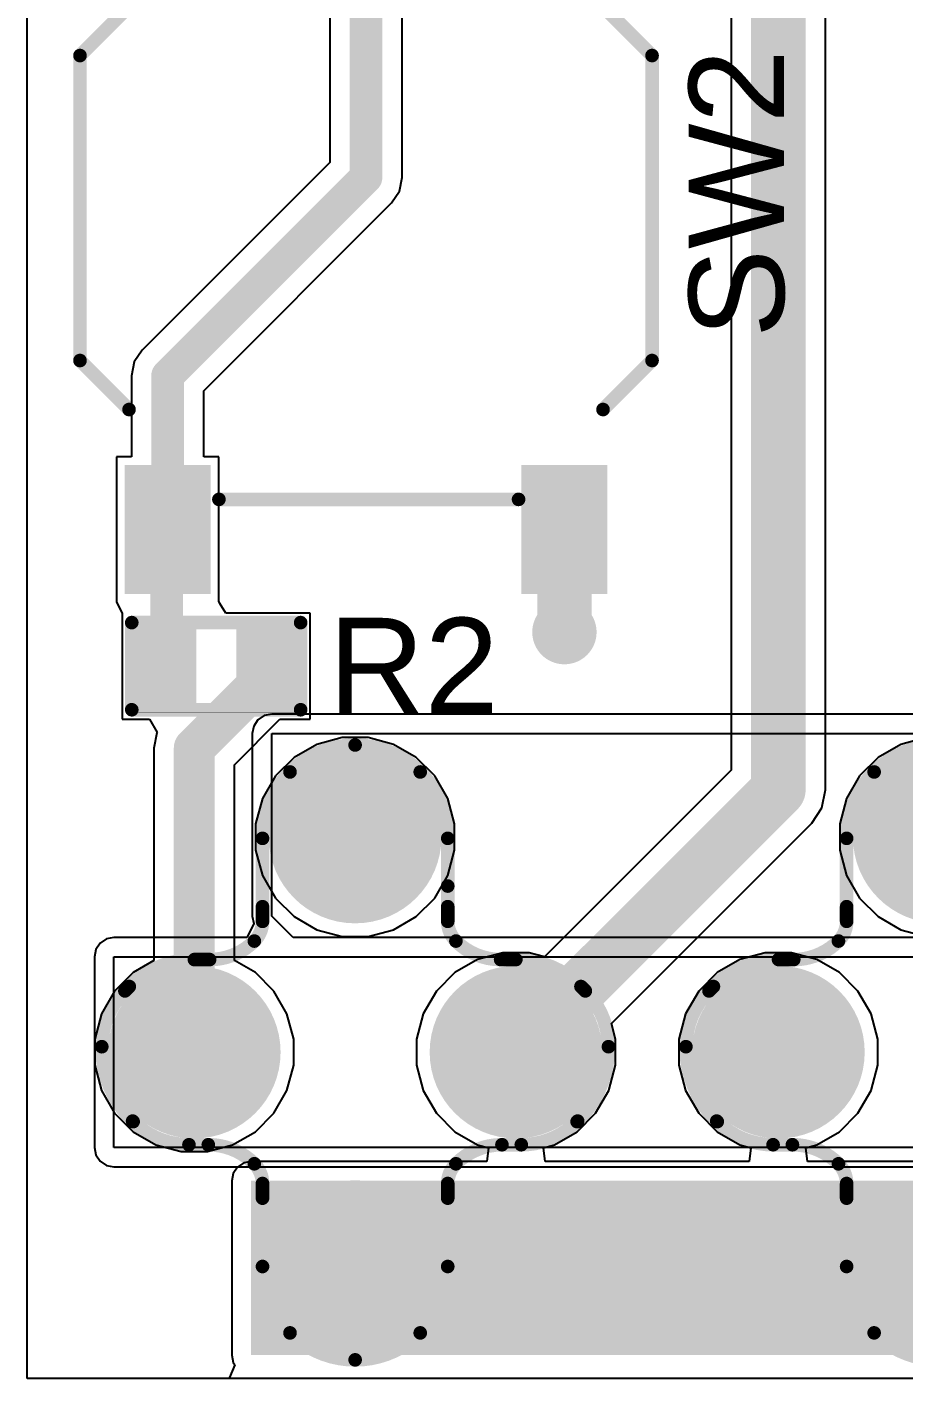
# Model space of a CAD drawing. Header units: millimetres. Extents: x 0.2 to 47.8, y 0.1 to 26.
# Drawn here: x 0.26 to 8.44, y 0.25 to 12.86 of the extents above; entities that cross this region are included whole.
import ezdxf

# ---------------------------------------------------------------- set-up
doc = ezdxf.new("R2010")
doc.units = ezdxf.units.MM
for name, color, linetype in [('BottomLayer', 5, 'Continuous'), ('TopLayer', 1, 'Continuous'), ('TopOverlay', 2, 'Continuous'), ('TopPaste', 8, 'Continuous'), ('TopSolder', 216, 'Continuous'), ('ViaHoleLayer', 16, 'Continuous')]:
    doc.layers.add(name, color=color, linetype=linetype)
doc.styles.add('Arial', font='arial.ttf', dxfattribs={"height": 0.2})

# ---------------------------------------------------------------- blocks, each defined once
blk = doc.blocks.new('2_2_P___23')
at = {"layer": 'TopLayer'}
h = blk.add_hatch(color=1, dxfattribs=at)
edge = h.paths.add_edge_path()
edge.add_arc((0, 2.00000108), 0.7499985, 0, 360)
h = blk.add_hatch(color=1, dxfattribs=at)
edge = h.paths.add_edge_path()
edge.add_arc((-1.49999954, 0), 0.7499985, 0, 360)
h = blk.add_hatch(color=1, dxfattribs=at)
edge = h.paths.add_edge_path()
edge.add_arc((1.49999954, 0), 0.7499985, 0, 360)
h = blk.add_hatch(color=1, dxfattribs=at)
edge = h.paths.add_edge_path()
edge.add_arc((0, -2.0066), 0.7499985, 0, 360)
at = {"layer": 'TopPaste'}
h = blk.add_hatch(color=8, dxfattribs=at)
edge = h.paths.add_edge_path()
edge.add_arc((0, 2.00000108), 0.7499985, 0, 360)
h = blk.add_hatch(color=8, dxfattribs=at)
edge = h.paths.add_edge_path()
edge.add_arc((-1.49999954, 0), 0.7499985, 0, 360)
h = blk.add_hatch(color=8, dxfattribs=at)
edge = h.paths.add_edge_path()
edge.add_arc((1.49999954, 0), 0.7499985, 0, 360)
h = blk.add_hatch(color=8, dxfattribs=at)
edge = h.paths.add_edge_path()
edge.add_arc((0, -2.0066), 0.7499985, 0, 360)
at = {"layer": 'TopSolder'}
h = blk.add_hatch(color=216, dxfattribs=at)
edge = h.paths.add_edge_path()
edge.add_arc((0, 2.00000108), 0.80499966, 0, 360)
h = blk.add_hatch(color=216, dxfattribs=at)
edge = h.paths.add_edge_path()
edge.add_arc((-1.49999954, 0), 0.80499966, 0, 360)
h = blk.add_hatch(color=216, dxfattribs=at)
edge = h.paths.add_edge_path()
edge.add_arc((1.49999954, 0), 0.80499966, 0, 360)
h = blk.add_hatch(color=216, dxfattribs=at)
edge = h.paths.add_edge_path()
edge.add_arc((0, -2.0066), 0.80499966, 0, 360)
at = {"layer": 'TopOverlay', "const_width": 0.127}
for points in [[(-0.6070473, 2.6187527, -0.198912367379658), (0, 2.8702)], [(0, 2.8702, -0.198912367379658), (0.6070473, 2.6187527)], [(-0.8636, 1.99937878, -0.198912367379658), (-0.6070473, 2.6187527)], [(0.6070473, 2.6187527, -0.198912367379658), (0.8636, 1.99937878)], [(-0.8636, 1.22536204, -0.198912367379658), (-0.9397999999999999, 1.0414)], [(0.9397999999999999, 1.0414, -0.198912367379658), (0.8636, 1.22536204)], [(-0.9397999999999999, 1.0414, -0.198912367379658), (-1.3690473, 0.8636)], [(1.3690473, 0.8636, -0.198912367379658), (0.9397999999999999, 1.0414)], [(-2.06972662, 0.64807338, -0.198912367379658), (-1.5494, 0.8636)], [(1.5494, 0.8636, -0.198912367379658), (2.06972662, 0.64807338)], [(-2.3622, -0.0508, -0.198912367379658), (-2.07483202, 0.64296798)], [(2.07483202, 0.64296798, -0.198912367379658), (2.3622, -0.0508)], [(-2.14667338, -0.5711266199999999, -0.198912367379658), (-2.3622, -0.0508)], [(2.3622, -0.0508, -0.198912367379658), (2.14667338, -0.5711266199999999)], [(-1.4986, -0.8636, -0.198912367379658), (-2.1056473, -0.6121527)], [(2.1056473, -0.6121527, -0.198912367379658), (1.4986, -0.8636)], [(-1.35672068, -0.8636, -0.198912367379658), (-0.9397999999999999, -1.0362946)], [(0.9397999999999999, -1.0362946, -0.198912367379658), (1.35672068, -0.8636)], [(-0.9397999999999999, -1.0362946, -0.198912367379658), (-0.8636, -1.22025664)], [(0.8636, -1.22025664, -0.198912367379658), (0.9397999999999999, -1.0362946)], [(-0.6070473, -2.6136473, -0.198912367379658), (-0.8636, -1.99427338)], [(0.8636, -1.99427338, -0.198912367379658), (0.6070473, -2.6136473)], [(0, -2.8650946, -0.198912367379658), (-0.6070473, -2.6136473)], [(0.6070473, -2.6136473, -0.198912367379658), (0, -2.8650946)]]:
    blk.add_lwpolyline(points, format="xyb", dxfattribs=at)
at = {"layer": 'TopOverlay', "const_width": 0.0635}
for points in [[(-0.03175, 2.8702, 1), (0.03175, 2.8702, 1)], [(-0.03175, 2.8702, 1), (0.03175, 2.8702, 1)], [(-0.6387973, 2.6187527, 1), (-0.5752972999999999, 2.6187527, 1)], [(-0.6387973, 2.6187527, 1), (-0.5752972999999999, 2.6187527, 1)], [(0.5752972999999999, 2.6187527, 1), (0.6387973, 2.6187527, 1)], [(0.5752972999999999, 2.6187527, 1), (0.6387973, 2.6187527, 1)], [(-0.8953499999999999, 1.99937878, 1), (-0.83185, 1.99937878, 1)], [(-0.8953499999999999, 1.99937878, 1), (-0.83185, 1.99937878, 1)], [(0.83185, 1.99937878, 1), (0.8953499999999999, 1.99937878, 1)], [(0.83185, 1.99937878, 1), (0.8953499999999999, 1.99937878, 1)], [(-0.8953499999999999, 1.36207246, 1), (-0.83185, 1.36207246, 1)], [(-0.8953499999999999, 1.33667246, 1), (-0.83185, 1.33667246, 1)], [(0.83185, 1.36207246, 1), (0.8953499999999999, 1.36207246, 1)], [(0.83185, 1.33667246, 1), (0.8953499999999999, 1.33667246, 1)], [(-0.8953499999999999, 1.22536204, 1), (-0.83185, 1.22536204, 1)], [(-0.8953499999999999, 1.22536204, 1), (-0.83185, 1.22536204, 1)], [(0.83185, 1.22536204, 1), (0.8953499999999999, 1.22536204, 1)], [(0.83185, 1.22536204, 1), (0.8953499999999999, 1.22536204, 1)], [(-0.9715499999999999, 1.0414, 1), (-0.9080499999999999, 1.0414, 1)], [(-0.9715499999999999, 1.0414, 1), (-0.9080499999999999, 1.0414, 1)], [(0.9080499999999999, 1.0414, 1), (0.9715499999999999, 1.0414, 1)], [(0.9080499999999999, 1.0414, 1), (0.9715499999999999, 1.0414, 1)], [(-1.58115, 0.8636, 1), (-1.51765, 0.8636, 1)], [(-1.58115, 0.8636, 1), (-1.51765, 0.8636, 1)], [(-1.4007973, 0.8636, 1), (-1.3372973, 0.8636, 1)], [(-1.4007973, 0.8636, 1), (-1.3372973, 0.8636, 1)], [(1.3372973, 0.8636, 1), (1.4007973, 0.8636, 1)], [(1.3372973, 0.8636, 1), (1.4007973, 0.8636, 1)], [(1.51765, 0.8636, 1), (1.58115, 0.8636, 1)], [(1.51765, 0.8636, 1), (1.58115, 0.8636, 1)], [(-2.10658202, 0.64296798, 1), (-2.04308202, 0.64296798, 1)], [(-2.10658202, 0.64296798, 1), (-2.04308202, 0.64296798, 1)], [(-2.10147662, 0.64807338, 1), (-2.03797662, 0.64807338, 1)], [(-2.10147662, 0.64807338, 1), (-2.03797662, 0.64807338, 1)], [(2.03797662, 0.64807338, 1), (2.10147662, 0.64807338, 1)], [(2.03797662, 0.64807338, 1), (2.10147662, 0.64807338, 1)], [(2.04308202, 0.64296798, 1), (2.10658202, 0.64296798, 1)], [(2.04308202, 0.64296798, 1), (2.10658202, 0.64296798, 1)], [(-2.39395, -0.0508, 1), (-2.33045, -0.0508, 1)], [(-2.39395, -0.0508, 1), (-2.33045, -0.0508, 1)], [(2.33045, -0.0508, 1), (2.39395, -0.0508, 1)], [(2.33045, -0.0508, 1), (2.39395, -0.0508, 1)], [(-2.17842338, -0.5711266199999999, 1), (-2.11492338, -0.5711266199999999, 1)], [(-2.17842338, -0.5711266199999999, 1), (-2.11492338, -0.5711266199999999, 1)], [(-2.1373973, -0.6121527, 1), (-2.0738973, -0.6121527, 1)], [(-2.1373973, -0.6121527, 1), (-2.0738973, -0.6121527, 1)], [(2.0738973, -0.6121527, 1), (2.1373973, -0.6121527, 1)], [(2.0738973, -0.6121527, 1), (2.1373973, -0.6121527, 1)], [(2.11492338, -0.5711266199999999, 1), (2.17842338, -0.5711266199999999, 1)], [(2.11492338, -0.5711266199999999, 1), (2.17842338, -0.5711266199999999, 1)], [(-1.53035, -0.8636, 1), (-1.46685, -0.8636, 1)], [(-1.53035, -0.8636, 1), (-1.46685, -0.8636, 1)], [(-1.38847068, -0.8636, 1), (-1.32497068, -0.8636, 1)], [(-1.38847068, -0.8636, 1), (-1.32497068, -0.8636, 1)], [(1.32497068, -0.8636, 1), (1.38847068, -0.8636, 1)], [(1.32497068, -0.8636, 1), (1.38847068, -0.8636, 1)], [(1.46685, -0.8636, 1), (1.53035, -0.8636, 1)], [(1.46685, -0.8636, 1), (1.53035, -0.8636, 1)], [(-0.9715499999999999, -1.0362946, 1), (-0.9080499999999999, -1.0362946, 1)], [(-0.9715499999999999, -1.0362946, 1), (-0.9080499999999999, -1.0362946, 1)], [(0.9080499999999999, -1.0362946, 1), (0.9715499999999999, -1.0362946, 1)], [(0.9080499999999999, -1.0362946, 1), (0.9715499999999999, -1.0362946, 1)], [(-0.8953499999999999, -1.22025664, 1), (-0.83185, -1.22025664, 1)], [(-0.8953499999999999, -1.22025664, 1), (-0.83185, -1.22025664, 1)], [(0.83185, -1.22025664, 1), (0.8953499999999999, -1.22025664, 1)], [(0.83185, -1.22025664, 1), (0.8953499999999999, -1.22025664, 1)], [(-0.8953499999999999, -1.33156706, 1), (-0.83185, -1.33156706, 1)], [(-0.8953499999999999, -1.35696706, 1), (-0.83185, -1.35696706, 1)], [(0.83185, -1.33156706, 1), (0.8953499999999999, -1.33156706, 1)], [(0.83185, -1.35696706, 1), (0.8953499999999999, -1.35696706, 1)], [(-0.8953499999999999, -1.5494, 1), (-0.83185, -1.5494, 1)], [(-0.8953499999999999, -1.99427338, 1), (-0.83185, -1.99427338, 1)], [(-0.8953499999999999, -1.99427338, 1), (-0.83185, -1.99427338, 1)], [(-0.8953499999999999, -1.99427338, 1), (-0.83185, -1.99427338, 1)], [(0.83185, -1.99427338, 1), (0.8953499999999999, -1.99427338, 1)], [(0.83185, -1.99427338, 1), (0.8953499999999999, -1.99427338, 1)], [(-0.6387973, -2.6136473, 1), (-0.5752972999999999, -2.6136473, 1)], [(-0.6387973, -2.6136473, 1), (-0.5752972999999999, -2.6136473, 1)], [(0.5752972999999999, -2.6136473, 1), (0.6387973, -2.6136473, 1)], [(0.5752972999999999, -2.6136473, 1), (0.6387973, -2.6136473, 1)], [(-0.03175, -2.8650946, 1), (0.03175, -2.8650946, 1)], [(-0.03175, -2.8650946, 1), (0.03175, -2.8650946, 1)]]:
    blk.add_lwpolyline(points, format="xyb", close=True, dxfattribs=at)
at = {"layer": 'TopOverlay', "const_width": 0.127}
for points in [[(-0.8636, 1.99937878), (-0.8636, 1.33667246)], [(0.8636, 1.99937878), (0.8636, 1.33667246)], [(-0.8636, 1.36207246), (-0.8636, 1.22536204)], [(0.8636, 1.36207246), (0.8636, 1.22536204)], [(-1.3690473, 0.8636), (-1.5494, 0.8636)], [(1.5494, 0.8636), (1.3690473, 0.8636)], [(-2.06972662, 0.64807338), (-2.07483202, 0.64296798)], [(2.07483202, 0.64296798), (2.06972662, 0.64807338)], [(-2.1056473, -0.6121527), (-2.14667338, -0.5711266199999999)], [(2.14667338, -0.5711266199999999), (2.1056473, -0.6121527)], [(-1.35672068, -0.8636), (-1.4986, -0.8636)], [(1.4986, -0.8636), (1.35672068, -0.8636)], [(-0.8636, -1.22025664), (-0.8636, -1.35696706)], [(0.8636, -1.22025664), (0.8636, -1.35696706)], [(-0.8636, -1.33156706), (-0.8636, -1.99427338)], [(0.8636, -1.33156706), (0.8636, -1.99427338)], [(-0.8636, -1.5494), (-0.8636, -1.99427338)]]:
    blk.add_lwpolyline(points, dxfattribs=at)
blk = doc.blocks.new('2_2_P___39')
at = {"layer": 'TopLayer'}
h = blk.add_hatch(color=1, dxfattribs=at)
edge = h.paths.add_edge_path()
edge.add_arc((0, 2.00000108), 0.7499985, 0, 360)
h = blk.add_hatch(color=1, dxfattribs=at)
edge = h.paths.add_edge_path()
edge.add_arc((-1.49999954, 0), 0.7499985, 0, 360)
h = blk.add_hatch(color=1, dxfattribs=at)
edge = h.paths.add_edge_path()
edge.add_arc((1.49999954, 0), 0.7499985, 0, 360)
h = blk.add_hatch(color=1, dxfattribs=at)
edge = h.paths.add_edge_path()
edge.add_arc((0, -2.0066), 0.7499985, 0, 360)
at = {"layer": 'TopPaste'}
h = blk.add_hatch(color=8, dxfattribs=at)
edge = h.paths.add_edge_path()
edge.add_arc((0, 2.00000108), 0.7499985, 0, 360)
h = blk.add_hatch(color=8, dxfattribs=at)
edge = h.paths.add_edge_path()
edge.add_arc((-1.49999954, 0), 0.7499985, 0, 360)
h = blk.add_hatch(color=8, dxfattribs=at)
edge = h.paths.add_edge_path()
edge.add_arc((1.49999954, 0), 0.7499985, 0, 360)
h = blk.add_hatch(color=8, dxfattribs=at)
edge = h.paths.add_edge_path()
edge.add_arc((0, -2.0066), 0.7499985, 0, 360)
at = {"layer": 'TopSolder'}
h = blk.add_hatch(color=216, dxfattribs=at)
edge = h.paths.add_edge_path()
edge.add_arc((0, 2.00000108), 0.80499966, 0, 360)
h = blk.add_hatch(color=216, dxfattribs=at)
edge = h.paths.add_edge_path()
edge.add_arc((-1.49999954, 0), 0.80499966, 0, 360)
h = blk.add_hatch(color=216, dxfattribs=at)
edge = h.paths.add_edge_path()
edge.add_arc((1.49999954, 0), 0.80499966, 0, 360)
h = blk.add_hatch(color=216, dxfattribs=at)
edge = h.paths.add_edge_path()
edge.add_arc((0, -2.0066), 0.80499966, 0, 360)
at = {"layer": 'TopOverlay', "const_width": 0.127}
for points in [[(-0.6070473, 2.6187527, -0.198912367379658), (0, 2.8702)], [(0, 2.8702, -0.198912367379658), (0.6070473, 2.6187527)], [(-0.8636, 1.99937878, -0.198912367379658), (-0.6070473, 2.6187527)], [(0.6070473, 2.6187527, -0.198912367379658), (0.8636, 1.99937878)], [(-0.8636, 1.22536204, -0.198912367379658), (-0.9397999999999999, 1.0414)], [(0.9397999999999999, 1.0414, -0.198912367379658), (0.8636, 1.22536204)], [(-0.9397999999999999, 1.0414, -0.198912367379658), (-1.3690473, 0.8636)], [(1.3690473, 0.8636, -0.198912367379658), (0.9397999999999999, 1.0414)], [(-2.06972662, 0.64807338, -0.198912367379658), (-1.5494, 0.8636)], [(1.5494, 0.8636, -0.198912367379658), (2.06972662, 0.64807338)], [(-2.3622, -0.0508, -0.198912367379658), (-2.07483202, 0.64296798)], [(2.07483202, 0.64296798, -0.198912367379658), (2.3622, -0.0508)], [(-2.14667338, -0.5711266199999999, -0.198912367379658), (-2.3622, -0.0508)], [(2.3622, -0.0508, -0.198912367379658), (2.14667338, -0.5711266199999999)], [(-1.4986, -0.8636, -0.198912367379658), (-2.1056473, -0.6121527)], [(2.1056473, -0.6121527, -0.198912367379658), (1.4986, -0.8636)], [(-1.35672068, -0.8636, -0.198912367379658), (-0.9397999999999999, -1.0362946)], [(0.9397999999999999, -1.0362946, -0.198912367379658), (1.35672068, -0.8636)], [(-0.9397999999999999, -1.0362946, -0.198912367379658), (-0.8636, -1.22025664)], [(0.8636, -1.22025664, -0.198912367379658), (0.9397999999999999, -1.0362946)], [(-0.6070473, -2.6136473, -0.198912367379658), (-0.8636, -1.99427338)], [(0.8636, -1.99427338, -0.198912367379658), (0.6070473, -2.6136473)], [(0, -2.8650946, -0.198912367379658), (-0.6070473, -2.6136473)], [(0.6070473, -2.6136473, -0.198912367379658), (0, -2.8650946)]]:
    blk.add_lwpolyline(points, format="xyb", dxfattribs=at)
at = {"layer": 'TopOverlay', "const_width": 0.0635}
for points in [[(-0.03175, 2.8702, 1), (0.03175, 2.8702, 1)], [(-0.03175, 2.8702, 1), (0.03175, 2.8702, 1)], [(-0.6387973, 2.6187527, 1), (-0.5752972999999999, 2.6187527, 1)], [(-0.6387973, 2.6187527, 1), (-0.5752972999999999, 2.6187527, 1)], [(0.5752972999999999, 2.6187527, 1), (0.6387973, 2.6187527, 1)], [(0.5752972999999999, 2.6187527, 1), (0.6387973, 2.6187527, 1)], [(-0.8953499999999999, 1.99937878, 1), (-0.83185, 1.99937878, 1)], [(-0.8953499999999999, 1.99937878, 1), (-0.83185, 1.99937878, 1)], [(0.83185, 1.99937878, 1), (0.8953499999999999, 1.99937878, 1)], [(0.83185, 1.99937878, 1), (0.8953499999999999, 1.99937878, 1)], [(-0.8953499999999999, 1.36207246, 1), (-0.83185, 1.36207246, 1)], [(-0.8953499999999999, 1.33667246, 1), (-0.83185, 1.33667246, 1)], [(0.83185, 1.36207246, 1), (0.8953499999999999, 1.36207246, 1)], [(0.83185, 1.33667246, 1), (0.8953499999999999, 1.33667246, 1)], [(-0.8953499999999999, 1.22536204, 1), (-0.83185, 1.22536204, 1)], [(-0.8953499999999999, 1.22536204, 1), (-0.83185, 1.22536204, 1)], [(0.83185, 1.22536204, 1), (0.8953499999999999, 1.22536204, 1)], [(0.83185, 1.22536204, 1), (0.8953499999999999, 1.22536204, 1)], [(-0.9715499999999999, 1.0414, 1), (-0.9080499999999999, 1.0414, 1)], [(-0.9715499999999999, 1.0414, 1), (-0.9080499999999999, 1.0414, 1)], [(0.9080499999999999, 1.0414, 1), (0.9715499999999999, 1.0414, 1)], [(0.9080499999999999, 1.0414, 1), (0.9715499999999999, 1.0414, 1)], [(-1.58115, 0.8636, 1), (-1.51765, 0.8636, 1)], [(-1.58115, 0.8636, 1), (-1.51765, 0.8636, 1)], [(-1.4007973, 0.8636, 1), (-1.3372973, 0.8636, 1)], [(-1.4007973, 0.8636, 1), (-1.3372973, 0.8636, 1)], [(1.3372973, 0.8636, 1), (1.4007973, 0.8636, 1)], [(1.3372973, 0.8636, 1), (1.4007973, 0.8636, 1)], [(1.51765, 0.8636, 1), (1.58115, 0.8636, 1)], [(1.51765, 0.8636, 1), (1.58115, 0.8636, 1)], [(-2.10658202, 0.64296798, 1), (-2.04308202, 0.64296798, 1)], [(-2.10658202, 0.64296798, 1), (-2.04308202, 0.64296798, 1)], [(-2.10147662, 0.64807338, 1), (-2.03797662, 0.64807338, 1)], [(-2.10147662, 0.64807338, 1), (-2.03797662, 0.64807338, 1)], [(2.03797662, 0.64807338, 1), (2.10147662, 0.64807338, 1)], [(2.03797662, 0.64807338, 1), (2.10147662, 0.64807338, 1)], [(2.04308202, 0.64296798, 1), (2.10658202, 0.64296798, 1)], [(2.04308202, 0.64296798, 1), (2.10658202, 0.64296798, 1)], [(-2.39395, -0.0508, 1), (-2.33045, -0.0508, 1)], [(-2.39395, -0.0508, 1), (-2.33045, -0.0508, 1)], [(2.33045, -0.0508, 1), (2.39395, -0.0508, 1)], [(2.33045, -0.0508, 1), (2.39395, -0.0508, 1)], [(-2.17842338, -0.5711266199999999, 1), (-2.11492338, -0.5711266199999999, 1)], [(-2.17842338, -0.5711266199999999, 1), (-2.11492338, -0.5711266199999999, 1)], [(-2.1373973, -0.6121527, 1), (-2.0738973, -0.6121527, 1)], [(-2.1373973, -0.6121527, 1), (-2.0738973, -0.6121527, 1)], [(2.0738973, -0.6121527, 1), (2.1373973, -0.6121527, 1)], [(2.0738973, -0.6121527, 1), (2.1373973, -0.6121527, 1)], [(2.11492338, -0.5711266199999999, 1), (2.17842338, -0.5711266199999999, 1)], [(2.11492338, -0.5711266199999999, 1), (2.17842338, -0.5711266199999999, 1)], [(-1.53035, -0.8636, 1), (-1.46685, -0.8636, 1)], [(-1.53035, -0.8636, 1), (-1.46685, -0.8636, 1)], [(-1.38847068, -0.8636, 1), (-1.32497068, -0.8636, 1)], [(-1.38847068, -0.8636, 1), (-1.32497068, -0.8636, 1)], [(1.32497068, -0.8636, 1), (1.38847068, -0.8636, 1)], [(1.32497068, -0.8636, 1), (1.38847068, -0.8636, 1)], [(1.46685, -0.8636, 1), (1.53035, -0.8636, 1)], [(1.46685, -0.8636, 1), (1.53035, -0.8636, 1)], [(-0.9715499999999999, -1.0362946, 1), (-0.9080499999999999, -1.0362946, 1)], [(-0.9715499999999999, -1.0362946, 1), (-0.9080499999999999, -1.0362946, 1)], [(0.9080499999999999, -1.0362946, 1), (0.9715499999999999, -1.0362946, 1)], [(0.9080499999999999, -1.0362946, 1), (0.9715499999999999, -1.0362946, 1)], [(-0.8953499999999999, -1.22025664, 1), (-0.83185, -1.22025664, 1)], [(-0.8953499999999999, -1.22025664, 1), (-0.83185, -1.22025664, 1)], [(0.83185, -1.22025664, 1), (0.8953499999999999, -1.22025664, 1)], [(0.83185, -1.22025664, 1), (0.8953499999999999, -1.22025664, 1)], [(-0.8953499999999999, -1.33156706, 1), (-0.83185, -1.33156706, 1)], [(-0.8953499999999999, -1.35696706, 1), (-0.83185, -1.35696706, 1)], [(0.83185, -1.33156706, 1), (0.8953499999999999, -1.33156706, 1)], [(0.83185, -1.35696706, 1), (0.8953499999999999, -1.35696706, 1)], [(-0.8953499999999999, -1.5494, 1), (-0.83185, -1.5494, 1)], [(-0.8953499999999999, -1.99427338, 1), (-0.83185, -1.99427338, 1)], [(-0.8953499999999999, -1.99427338, 1), (-0.83185, -1.99427338, 1)], [(-0.8953499999999999, -1.99427338, 1), (-0.83185, -1.99427338, 1)], [(0.83185, -1.99427338, 1), (0.8953499999999999, -1.99427338, 1)], [(0.83185, -1.99427338, 1), (0.8953499999999999, -1.99427338, 1)], [(-0.6387973, -2.6136473, 1), (-0.5752972999999999, -2.6136473, 1)], [(-0.6387973, -2.6136473, 1), (-0.5752972999999999, -2.6136473, 1)], [(0.5752972999999999, -2.6136473, 1), (0.6387973, -2.6136473, 1)], [(0.5752972999999999, -2.6136473, 1), (0.6387973, -2.6136473, 1)], [(-0.03175, -2.8650946, 1), (0.03175, -2.8650946, 1)], [(-0.03175, -2.8650946, 1), (0.03175, -2.8650946, 1)]]:
    blk.add_lwpolyline(points, format="xyb", close=True, dxfattribs=at)
at = {"layer": 'TopOverlay', "const_width": 0.127}
for points in [[(-0.8636, 1.99937878), (-0.8636, 1.33667246)], [(0.8636, 1.99937878), (0.8636, 1.33667246)], [(-0.8636, 1.36207246), (-0.8636, 1.22536204)], [(0.8636, 1.36207246), (0.8636, 1.22536204)], [(-1.3690473, 0.8636), (-1.5494, 0.8636)], [(1.5494, 0.8636), (1.3690473, 0.8636)], [(-2.06972662, 0.64807338), (-2.07483202, 0.64296798)], [(2.07483202, 0.64296798), (2.06972662, 0.64807338)], [(-2.1056473, -0.6121527), (-2.14667338, -0.5711266199999999)], [(2.14667338, -0.5711266199999999), (2.1056473, -0.6121527)], [(-1.35672068, -0.8636), (-1.4986, -0.8636)], [(1.4986, -0.8636), (1.35672068, -0.8636)], [(-0.8636, -1.22025664), (-0.8636, -1.35696706)], [(0.8636, -1.22025664), (0.8636, -1.35696706)], [(-0.8636, -1.33156706), (-0.8636, -1.99427338)], [(0.8636, -1.33156706), (0.8636, -1.99427338)], [(-0.8636, -1.5494), (-0.8636, -1.99427338)]]:
    blk.add_lwpolyline(points, dxfattribs=at)
blk = doc.blocks.new('R___0402_42')
at = {"layer": 'TopLayer'}
for points in [[(-0.6985, -0.3175), (-0.6985, 0.3175), (-0.2412999999999999, 0.3175), (-0.2413, -0.3175)], [(0.2412999999999999, -0.3175), (0.2413, 0.3175), (0.6985, 0.3175), (0.6985, -0.3175)]]:
    blk.add_hatch(color=1, dxfattribs=at).paths.add_polyline_path(points)
at = {"layer": 'TopPaste'}
for points in [[(-0.6985, -0.3175), (-0.6985, 0.3175), (-0.2412999999999999, 0.3175), (-0.2413, -0.3175)], [(0.2412999999999999, -0.3175), (0.2413, 0.3175), (0.6985, 0.3175), (0.6985, -0.3175)]]:
    blk.add_hatch(color=8, dxfattribs=at).paths.add_polyline_path(points)
at = {"layer": 'TopSolder'}
for points in [[(-0.75350116, -0.37250116), (-0.75350116, 0.37250116), (-0.1862988399999999, 0.37250116), (-0.18629884, -0.37250116)], [(0.1862988399999999, -0.37250116), (0.18629884, 0.37250116), (0.75350116, 0.37250116), (0.75350116, -0.37250116)]]:
    blk.add_hatch(color=216, dxfattribs=at).paths.add_polyline_path(points)
at = {"layer": 'TopOverlay'}
for points, const_width in [([(-0.7874, 0.4064), (0.7874, 0.4064)], 0.127), ([(-0.7874, -0.4064), (-0.7874, 0.4064)], 0.127), ([(0.7874, -0.4064), (0.7874, 0.4064)], 0.127), ([(-0.7874, -0.4064), (0.7874, -0.4064)], 0.127), ([(-0.8128, -0.4318), (0.8128, -0.4318)], 0.0032258)]:
    blk.add_lwpolyline(points, dxfattribs=dict(at, const_width=const_width))
for points, const_width in [([(-0.8191499999999999, 0.4064, 1), (-0.7556499999999999, 0.4064, 1)], 0.0635), ([(-0.8191499999999999, 0.4064, 1), (-0.7556499999999999, 0.4064, 1)], 0.0635), ([(0.7556499999999999, 0.4064, 1), (0.8191499999999999, 0.4064, 1)], 0.0635), ([(0.7556499999999999, 0.4064, 1), (0.8191499999999999, 0.4064, 1)], 0.0635), ([(-0.8191499999999999, -0.4064, 1), (-0.7556499999999999, -0.4064, 1)], 0.0635), ([(-0.8191499999999999, -0.4064, 1), (-0.7556499999999999, -0.4064, 1)], 0.0635), ([(0.7556499999999999, -0.4064, 1), (0.8191499999999999, -0.4064, 1)], 0.0635), ([(0.7556499999999999, -0.4064, 1), (0.8191499999999999, -0.4064, 1)], 0.0635), ([(-0.81360518, -0.4318, 1), (-0.8119948199999999, -0.4318, 1)], 0.0016129), ([(0.8119948199999999, -0.4318, 1), (0.81360518, -0.4318, 1)], 0.0016129)]:
    blk.add_lwpolyline(points, format="xyb", close=True, dxfattribs=dict(at, const_width=const_width))
blk = doc.blocks.new('TC_0522C_1_7_260G__44')
at = {"layer": 'TopLayer'}
for points in [[(-3.49999935, 2.15000078), (-2.49999881, 2.15000078), (-2.49999881, 1.55000198), (-3.49999935, 1.55000198)], [(2.50000135, 2.15000078), (3.50000189, 2.15000078), (3.50000189, 1.55000198), (2.50000135, 1.55000198)], [(-3.49999935, -1.54999944), (-2.49999881, -1.54999944), (-2.49999881, -2.14999824), (-3.49999935, -2.14999824)], [(2.50000135, -1.54999944), (3.50000189, -1.54999944), (3.50000189, -2.14999824), (2.50000135, -2.14999824)]]:
    blk.add_hatch(color=1, dxfattribs=at).paths.add_polyline_path(points)
at = {"layer": 'TopPaste'}
for points in [[(-3.49999935, 2.15000078), (-2.49999881, 2.15000078), (-2.49999881, 1.55000198), (-3.49999935, 1.55000198)], [(2.50000135, 2.15000078), (3.50000189, 2.15000078), (3.50000189, 1.55000198), (2.50000135, 1.55000198)], [(-3.49999935, -1.54999944), (-2.49999881, -1.54999944), (-2.49999881, -2.14999824), (-3.49999935, -2.14999824)], [(2.50000135, -1.54999944), (3.50000189, -1.54999944), (3.50000189, -2.14999824), (2.50000135, -2.14999824)]]:
    blk.add_hatch(color=8, dxfattribs=at).paths.add_polyline_path(points)
at = {"layer": 'TopSolder'}
for points in [[(-3.60159935, 2.25160078), (-2.39839881, 2.25160078), (-2.39839881, 1.44840198), (-3.60159935, 1.44840198)], [(2.39840135, 2.25160078), (3.60160189, 2.25160078), (3.60160189, 1.44840198), (2.39840135, 1.44840198)], [(-3.60159935, -1.44839944), (-2.39839881, -1.44839944), (-2.39839881, -2.25159824), (-3.60159935, -2.25159824)], [(2.39840135, -1.44839944), (3.60160189, -1.44839944), (3.60160189, -2.25159824), (2.39840135, -2.25159824)]]:
    blk.add_hatch(color=216, dxfattribs=at).paths.add_polyline_path(points)
at = {"layer": 'TopOverlay', "const_width": 0.127}
for points in [[(-1.87959746, 2.2098), (-1.42239746, 2.667)], [(1.4224, 2.667), (-1.4224, 2.667)], [(1.8796, 2.2098), (1.4224, 2.667)], [(-2.8956, 2.4638), (-3.1496, 2.4638)], [(-3.0226, 2.3368), (-3.1496, 2.4638)], [(-3.0226, 2.3368), (-2.8956, 2.4638)], [(-2.71779746, -1.3716), (-2.7178, 1.397)], [(2.7178, -1.3716), (2.7178, 1.4224)], [(-1.42239746, -2.66699746), (-1.87959746, -2.20979746)], [(1.4224, -2.66699746), (1.8796, -2.20979746)], [(1.4224, -2.66699746), (-1.4224, -2.66699746)]]:
    blk.add_lwpolyline(points, dxfattribs=at)
at = {"layer": 'TopOverlay', "const_width": 0.0635}
for points in [[(-1.45415, 2.667, 1), (-1.39065, 2.667, 1)], [(-1.45414746, 2.667, 1), (-1.39064746, 2.667, 1)], [(1.39065, 2.667, 1), (1.45415, 2.667, 1)], [(1.39065, 2.667, 1), (1.45415, 2.667, 1)], [(-3.18135, 2.4638, 1), (-3.11785, 2.4638, 1)], [(-3.18135, 2.4638, 1), (-3.11785, 2.4638, 1)], [(-2.92735, 2.4638, 1), (-2.86385, 2.4638, 1)], [(-2.92735, 2.4638, 1), (-2.86385, 2.4638, 1)], [(-3.05435, 2.3368, 1), (-2.99085, 2.3368, 1)], [(-3.05435, 2.3368, 1), (-2.99085, 2.3368, 1)], [(-1.91134746, 2.2098, 1), (-1.84784746, 2.2098, 1)], [(1.84785, 2.2098, 1), (1.91135, 2.2098, 1)], [(-2.74955, 1.397, 1), (-2.68605, 1.397, 1)], [(2.68605, 1.4224, 1), (2.74955, 1.4224, 1)], [(-2.74954746, -1.3716, 1), (-2.68604746, -1.3716, 1)], [(2.68605, -1.3716, 1), (2.74955, -1.3716, 1)], [(-1.91134746, -2.20979746, 1), (-1.84784746, -2.20979746, 1)], [(1.84785, -2.20979746, 1), (1.91135, -2.20979746, 1)], [(-1.45415, -2.66699746, 1), (-1.39065, -2.66699746, 1)], [(-1.45414746, -2.66699746, 1), (-1.39064746, -2.66699746, 1)], [(1.39065, -2.66699746, 1), (1.45415, -2.66699746, 1)], [(1.39065, -2.66699746, 1), (1.45415, -2.66699746, 1)]]:
    blk.add_lwpolyline(points, format="xyb", close=True, dxfattribs=at)

msp = doc.modelspace()

# ---------------------------------------------------------------- hatches: boundary and pattern name
at = {"layer": 'BottomLayer'}
h = msp.add_hatch(color=5, dxfattribs=at)
edge = h.paths.add_edge_path()
edge.add_arc((5.269611, 7.2198992), 0.2999994, 0, 360)
h = msp.add_hatch(color=5, dxfattribs=at)
edge = h.paths.add_edge_path()
edge.add_arc((3.31801216, 5.308612699999999), 0.2999994, 0, 360)
h = msp.add_hatch(color=5, dxfattribs=at)
edge = h.paths.add_edge_path()
edge.add_arc((1.81801262, 3.3020127), 0.2999994, 0, 360)
h = msp.add_hatch(color=5, dxfattribs=at)
edge = h.paths.add_edge_path()
edge.add_arc((7.264496519999999, 3.3020127), 0.2999994, 0, 360)
at = {"layer": 'TopLayer'}
h = msp.add_hatch(color=1, dxfattribs=at)
edge = h.paths.add_edge_path()
edge.add_arc((5.269611, 7.2198992), 0.2999994, 0, 360)
h = msp.add_hatch(color=1, dxfattribs=at)
edge = h.paths.add_edge_path()
edge.add_arc((3.31801216, 5.308612699999999), 0.2999994, 0, 360)
h = msp.add_hatch(color=1, dxfattribs=at)
edge = h.paths.add_edge_path()
edge.add_arc((1.81801262, 3.3020127), 0.2999994, 0, 360)
h = msp.add_hatch(color=1, dxfattribs=at)
edge = h.paths.add_edge_path()
edge.add_arc((7.264496519999999, 3.3020127), 0.2999994, 0, 360)
msp.add_hatch(color=1, dxfattribs=at).paths.add_polyline_path([(2.3483443, 0.4761992), (42.40859946, 0.4761992), (42.40859946, 2.1017992), (2.3483443, 2.1017992)])
at = {"layer": 'ViaHoleLayer'}
h = msp.add_hatch(color=16, dxfattribs=at)
edge = h.paths.add_edge_path()
edge.add_arc((5.269611, 7.2198992), 0.1499997, 0, 360)
h = msp.add_hatch(color=16, dxfattribs=at)
edge = h.paths.add_edge_path()
edge.add_arc((3.31801216, 5.308612699999999), 0.1499997, 0, 360)
h = msp.add_hatch(color=16, dxfattribs=at)
edge = h.paths.add_edge_path()
edge.add_arc((1.81801262, 3.3020127), 0.1499997, 0, 360)
h = msp.add_hatch(color=16, dxfattribs=at)
edge = h.paths.add_edge_path()
edge.add_arc((7.264496519999999, 3.3020127), 0.1499997, 0, 360)

# ---------------------------------------------------------------- linework, layer by layer
at = {"layer": 'BottomLayer'}
for p, q in [((0.25897586, 0.2589403), (0.25897586, 25.74105342)), ((2.47062752, 6.441282519999999), (2.41181382, 6.40198618)), ((2.54, 6.45508234), (2.47062752, 6.441282519999999)), ((42.03699745999999, 6.45508234), (2.54, 6.45508234)), ((2.37251748, 6.343172479999999), (2.35871766, 6.2738)), ((2.41181382, 6.40198618), (2.37251748, 6.343172479999999)), ((2.35871766, 6.2738), (2.35871766, 4.571999999999999)), ((2.54, 4.571999999999999), (2.54, 6.2738)), ((2.54, 6.2738), (42.037, 6.2738)), ((2.35871766, 4.571999999999999), (2.37251748, 4.50262498)), ((2.73971512, 4.372282339999999), (2.54, 4.571999999999999)), ((2.37475014, 4.49928234), (2.30767382, 4.372282339999999)), ((2.37251748, 4.50262498), (2.37475014, 4.49928234)), ((0.9398253999999999, 4.31918618), (0.90052906, 4.26037248)), ((0.9986390999999999, 4.35848252), (0.9398253999999999, 4.31918618)), ((1.06801158, 4.372282339999999), (0.9986390999999999, 4.35848252)), ((2.30767382, 4.372282339999999), (1.06801158, 4.372282339999999)), ((41.43323946, 4.372282339999999), (2.73971512, 4.372282339999999)), ((0.90052906, 4.26037248), (0.88672924, 4.191)), ((0.88672924, 4.191), (0.88672924, 2.413)), ((1.06801158, 2.413), (1.06801158, 4.191)), ((1.06801158, 4.191), (41.56827347999999, 4.191)), ((0.88672924, 2.413), (0.90052906, 2.34362752)), ((42.418, 2.413), (1.06801158, 2.413)), ((0.90052906, 2.34362752), (0.9398253999999999, 2.28481382)), ((0.9398253999999999, 2.28481382), (0.9986390999999999, 2.24551748)), ((0.9986390999999999, 2.24551748), (1.06801158, 2.23171766)), ((1.06801158, 2.23171766), (40.84103083999999, 2.23171766)), ((40.84611338, 0.2535301), (0.25897586, 0.2589403))]:
    msp.add_line(p, q, dxfattribs=at)
at = {"layer": 'TopLayer'}
for p, q in [((0.25897586, 0.2589403), (0.25897586, 25.74105342)), ((3.08294024, 17.79600962), (3.08294024, 11.60116298)), ((3.756279, 11.46170936), (3.756279, 17.656556)), ((6.824238319999999, 14.04929626), (6.824238319999999, 5.93085682)), ((7.70475472, 5.748497519999999), (7.70475472, 13.86693442)), ((3.08294024, 11.60116298), (1.33154928, 9.84977202)), ((3.73065294, 11.33287294), (3.756279, 11.46170936)), ((1.90628016, 9.4722569), (3.657671119999999, 11.22364786)), ((3.657671119999999, 11.22364786), (3.73065294, 11.33287294)), ((1.33154928, 9.84977202), (1.25857, 9.74054948)), ((1.25857, 9.74054948), (1.2329414, 9.61171052)), ((1.2329414, 9.61171052), (1.2329414, 8.853810079999999)), ((1.90628016, 8.853810079999999), (1.90628016, 9.4722569)), ((1.2329414, 8.853810079999999), (1.09181138, 8.853810079999999)), ((1.09181138, 8.853810079999999), (1.09181138, 7.49821462)), ((2.04741018, 8.853810079999999), (1.90628016, 8.853810079999999)), ((2.04741018, 7.50867434), (2.04741018, 8.853810079999999)), ((1.09181138, 7.49821462), (1.09180884, 7.49821462)), ((1.09180884, 7.49821462), (1.14629946, 7.397696659999999)), ((2.05547722, 7.48553494), (2.04741018, 7.50867434)), ((2.11135722, 7.3976992), (2.05547722, 7.48553494)), ((1.14629946, 7.397696659999999), (1.14629946, 6.4070992)), ((2.89889946, 7.3976992), (2.11135722, 7.3976992)), ((2.89889946, 6.4070992), (2.89889946, 7.3976992)), ((1.14629946, 6.4070992), (1.40145008, 6.4070992)), ((1.40145008, 6.4070992), (1.47106894, 6.28273572)), ((2.19352876, 5.983470379999999), (2.61716012, 6.4070992)), ((2.61716012, 6.4070992), (2.89889946, 6.4070992)), ((1.47056094, 6.2800992), (1.44249648, 6.13901236)), ((1.47106894, 6.28273572), (1.47056094, 6.2800992)), ((3.1958661, 6.236411199999999), (2.95989502, 6.17318298)), ((3.44015822, 6.236411199999999), (3.1958661, 6.236411199999999)), ((3.6761293, 6.17318298), (3.44015822, 6.236411199999999)), ((8.642349999999999, 6.236411199999999), (8.40637892, 6.17318298)), ((1.44249648, 6.13901236), (1.44249648, 4.156537279999999)), ((2.95989502, 6.17318298), (2.7483308, 6.05103692)), ((3.88769352, 6.05103692), (3.6761293, 6.17318298)), ((8.40637892, 6.17318298), (8.194814699999998, 6.05103692)), ((2.19352876, 4.156537279999999), (2.19352876, 5.983470379999999)), ((2.7483308, 6.05103692), (2.57558794, 5.878294059999999)), ((4.06043638, 5.878294059999999), (3.88769352, 6.05103692)), ((6.824238319999999, 5.93085682), (5.08451104, 4.191132079999999)), ((8.194814699999998, 6.05103692), (8.022071839999999, 5.878294059999999)), ((2.57558794, 5.878294059999999), (2.45344188, 5.66672984)), ((4.18258244, 5.66672984), (4.06043638, 5.878294059999999)), ((8.022071839999999, 5.878294059999999), (7.899925779999999, 5.66672984)), ((7.67124196, 5.58001678), (7.70475472, 5.748497519999999)), ((2.45344188, 5.66672984), (2.39021366, 5.43075876)), ((4.24581066, 5.43075876), (4.18258244, 5.66672984)), ((7.575806539999999, 5.437187499999999), (7.67124196, 5.58001678)), ((7.899925779999999, 5.66672984), (7.83669756, 5.43075876)), ((2.39021366, 5.43075876), (2.39021366, 5.18646664)), ((4.24581066, 5.18646664), (4.24581066, 5.43075876)), ((5.70713108, 3.56851204), (7.57579892, 5.43718242)), ((7.57579892, 5.43718242), (7.575806539999999, 5.437187499999999)), ((7.83669756, 5.43075876), (7.83669756, 5.18646664)), ((2.39021366, 5.18646664), (2.45344188, 4.950495559999999)), ((4.18258244, 4.950495559999999), (4.24581066, 5.18646664)), ((7.83669756, 5.18646664), (7.899925779999999, 4.950495559999999)), ((2.45344188, 4.950495559999999), (2.57558794, 4.73893134)), ((4.06043638, 4.73893134), (4.18258244, 4.950495559999999)), ((7.899925779999999, 4.950495559999999), (8.022071839999999, 4.73893134)), ((2.57558794, 4.73893134), (2.7483308, 4.566188479999999)), ((3.88769352, 4.566188479999999), (4.06043638, 4.73893134)), ((8.022071839999999, 4.73893134), (8.194814699999998, 4.566188479999999)), ((2.7483308, 4.566188479999999), (2.95989502, 4.44404242)), ((3.6761293, 4.44404242), (3.88769352, 4.566188479999999)), ((8.194814699999998, 4.566188479999999), (8.40637892, 4.44404242)), ((2.95989502, 4.44404242), (3.1958661, 4.3808142)), ((3.44015822, 4.3808142), (3.6761293, 4.44404242)), ((8.40637892, 4.44404242), (8.642349999999999, 4.3808142)), ((3.1958661, 4.3808142), (3.44015822, 4.3808142)), ((4.45989456, 4.16658298), (4.24833034, 4.04443692)), ((4.69586564, 4.2298112), (4.45989456, 4.16658298)), ((4.94015776, 4.2298112), (4.69586564, 4.2298112)), ((5.08451104, 4.191132079999999), (4.94015776, 4.2298112)), ((6.90637938, 4.16658298), (6.69481516, 4.04443692)), ((7.14235046, 4.2298112), (6.90637938, 4.16658298)), ((7.386642579999999, 4.2298112), (7.14235046, 4.2298112)), ((7.62261366, 4.16658298), (7.386642579999999, 4.2298112)), ((7.834177879999999, 4.04443692), (7.62261366, 4.16658298)), ((1.24833126, 4.04443692), (1.0755884, 3.87169406)), ((1.44249648, 4.156537279999999), (1.24833126, 4.04443692)), ((2.38769398, 4.04443692), (2.19352876, 4.156537279999999)), ((2.560436839999999, 3.87169406), (2.38769398, 4.04443692)), ((4.24833034, 4.04443692), (4.075587479999999, 3.87169406)), ((6.69481516, 4.04443692), (6.5220723, 3.87169406)), ((8.00692074, 3.87169406), (7.834177879999999, 4.04443692)), ((1.0755884, 3.87169406), (0.9534423399999998, 3.66012984)), ((2.6825829, 3.66012984), (2.560436839999999, 3.87169406)), ((4.075587479999999, 3.87169406), (3.953441419999999, 3.66012984)), ((6.5220723, 3.87169406), (6.39992624, 3.66012984)), ((8.129066799999999, 3.66012984), (8.00692074, 3.87169406)), ((0.9534423399999998, 3.66012984), (0.8902141199999999, 3.42415876)), ((2.74581112, 3.42415876), (2.6825829, 3.66012984)), ((3.953441419999999, 3.66012984), (3.890213199999999, 3.42415876)), ((6.39992624, 3.66012984), (6.33669802, 3.42415876)), ((8.19229502, 3.42415876), (8.129066799999999, 3.66012984)), ((5.745810199999999, 3.42415876), (5.70713108, 3.56851204)), ((0.8902141199999999, 3.42415876), (0.8902141199999999, 3.179866639999999)), ((2.74581112, 3.179866639999999), (2.74581112, 3.42415876)), ((3.890213199999999, 3.42415876), (3.890213199999999, 3.179866639999999)), ((5.745810199999999, 3.179866639999999), (5.745810199999999, 3.42415876)), ((6.33669802, 3.42415876), (6.33669802, 3.179866639999999)), ((8.19229502, 3.179866639999999), (8.19229502, 3.42415876)), ((0.8902141199999999, 3.179866639999999), (0.9534423399999998, 2.94389556)), ((2.6825829, 2.94389556), (2.74581112, 3.179866639999999)), ((3.890213199999999, 3.179866639999999), (3.953441419999999, 2.94389556)), ((5.682581979999999, 2.94389556), (5.745810199999999, 3.179866639999999)), ((6.33669802, 3.179866639999999), (6.39992624, 2.94389556)), ((8.129066799999999, 2.94389556), (8.19229502, 3.179866639999999)), ((0.9534423399999998, 2.94389556), (1.0755884, 2.73233134)), ((2.560436839999999, 2.73233134), (2.6825829, 2.94389556)), ((3.953441419999999, 2.94389556), (4.075587479999999, 2.73233134)), ((5.56043592, 2.73233134), (5.682581979999999, 2.94389556)), ((6.39992624, 2.94389556), (6.5220723, 2.73233134)), ((8.00692074, 2.73233134), (8.129066799999999, 2.94389556)), ((1.0755884, 2.73233134), (1.24833126, 2.55958848)), ((2.38769398, 2.55958848), (2.560436839999999, 2.73233134)), ((4.075587479999999, 2.73233134), (4.24833034, 2.55958848)), ((5.387693059999999, 2.55958848), (5.56043592, 2.73233134)), ((6.5220723, 2.73233134), (6.69481516, 2.55958848)), ((7.834177879999999, 2.55958848), (8.00692074, 2.73233134)), ((1.24833126, 2.55958848), (1.45989548, 2.43744242)), ((2.17612976, 2.43744242), (2.38769398, 2.55958848)), ((4.24833034, 2.55958848), (4.45989456, 2.43744242)), ((5.17612884, 2.43744242), (5.387693059999999, 2.55958848)), ((6.69481516, 2.55958848), (6.90637938, 2.43744242)), ((7.62261366, 2.43744242), (7.834177879999999, 2.55958848)), ((1.45989548, 2.43744242), (1.69586656, 2.3742142)), ((1.94015868, 2.3742142), (2.17612976, 2.43744242)), ((4.45989456, 2.43744242), (4.562005099999999, 2.41008154)), ((4.562005099999999, 2.41008154), (4.54528428, 2.28308154)), ((5.0740183, 2.41008154), (5.17612884, 2.43744242)), ((5.09073912, 2.28308154), (5.0740183, 2.41008154)), ((6.90637938, 2.43744242), (7.008489920000001, 2.41008154)), ((7.008489920000001, 2.41008154), (6.9917691, 2.28308154)), ((7.520503119999999, 2.41008154), (7.62261366, 2.43744242)), ((7.537223939999999, 2.28308154), (7.520503119999999, 2.41008154)), ((1.69586656, 2.3742142), (1.94015868, 2.3742142)), ((2.3483443, 2.28308154), (2.27897182, 2.26928172)), ((4.54528428, 2.28308154), (2.3483443, 2.28308154)), ((6.9917691, 2.28308154), (5.09073912, 2.28308154)), ((9.99176818, 2.28308154), (7.537223939999999, 2.28308154)), ((2.18086178, 2.17117168), (2.16706196, 2.1017992)), ((2.22015812, 2.22998538), (2.18086178, 2.17117168)), ((2.27897182, 2.26928172), (2.22015812, 2.22998538)), ((2.16706196, 2.1017992), (2.16706196, 0.4761992)), ((2.19498926, 0.38568376), (2.14587836, 0.26653744)), ((2.16706196, 0.4761992), (2.18086178, 0.40682672)), ((2.18086178, 0.40682672), (2.19498926, 0.38568376)), ((2.13872572, 0.25869138), (0.25897586, 0.2589403)), ((2.14587836, 0.26653744), (2.13872572, 0.25869138))]:
    msp.add_line(p, q, dxfattribs=at)
for points, const_width in [([(3.41960962, 11.46170936), (3.41960962, 17.79600962)], 0.3048), ([(7.264496519999999, 5.748497519999999), (7.264496519999999, 14.04929626)], 0.508), ([(1.56961078, 9.61171052), (3.41960962, 11.46170936)], 0.3048), ([(1.56961078, 8.17601108), (1.56961078, 9.61171052)], 0.3048), ([(5.269611, 8.241411), (5.2832, 8.254999999999999)], 0.508), ([(5.269611, 8.17601108), (5.269611, 8.241411)], 0.508), ([(1.56115512, 8.16755542), (1.56961078, 8.17601108)], 0.3048), ([(5.269611, 7.2198992), (5.269611, 8.17601108)], 0.508), ([(1.56115512, 6.91085486), (1.56115512, 8.16755542)], 0.3048), ([(1.55269946, 6.9023992), (1.56115512, 6.91085486)], 0.3048), ([(1.81801262, 6.13901236), (2.49249946, 6.813499199999999)], 0.3809999999999999), ([(2.49249946, 6.813499199999999), (2.49249946, 6.9023992)], 0.254), ([(1.81801262, 3.3020127), (1.81801262, 6.13901236)], 0.3809999999999999), ([(4.8180117, 3.3020127), (7.264496519999999, 5.748497519999999)], 0.508), ([(3.31801216, 1.30201162), (3.32056486, 1.30456432)], 0.254)]:
    msp.add_lwpolyline(points, dxfattribs=dict(at, const_width=const_width))
for points, const_width in [([(3.34340962, 11.46170936, 1), (3.49580962, 11.46170936, 1)], 0.1524), ([(3.34340962, 11.46170936, 1), (3.49580962, 11.46170936, 1)], 0.1524), ([(1.49341078, 9.61171052, 1), (1.64581078, 9.61171052, 1)], 0.1524), ([(1.49341078, 9.61171052, 1), (1.64581078, 9.61171052, 1)], 0.1524), ([(5.142611, 8.241411, 1), (5.396610999999999, 8.241411, 1)], 0.254), ([(5.142611, 8.241411, 1), (5.396610999999999, 8.241411, 1)], 0.254), ([(5.1562, 8.254999999999999, 1), (5.4102, 8.254999999999999, 1)], 0.254), ([(1.49341078, 8.17601108, 1), (1.64581078, 8.17601108, 1)], 0.1524), ([(1.49341078, 8.17601108, 1), (1.64581078, 8.17601108, 1)], 0.1524), ([(5.142611, 8.17601108, 1), (5.396610999999999, 8.17601108, 1)], 0.254), ([(5.142611, 8.17601108, 1), (5.396610999999999, 8.17601108, 1)], 0.254), ([(1.48495512, 8.16755542, 1), (1.63735512, 8.16755542, 1)], 0.1524), ([(1.48495512, 8.16755542, 1), (1.63735512, 8.16755542, 1)], 0.1524), ([(5.142611, 7.2198992, 1), (5.396610999999999, 7.2198992, 1)], 0.254), ([(1.48495512, 6.91085486, 1), (1.63735512, 6.91085486, 1)], 0.1524), ([(1.48495512, 6.91085486, 1), (1.63735512, 6.91085486, 1)], 0.1524), ([(1.47649946, 6.9023992, 1), (1.62889946, 6.9023992, 1)], 0.1524), ([(2.39724946, 6.813499199999999, 1), (2.58774946, 6.813499199999999, 1)], 0.1905), ([(2.42899946, 6.9023992, 1), (2.55599946, 6.9023992, 1)], 0.127), ([(2.42899946, 6.813499199999999, 1), (2.55599946, 6.813499199999999, 1)], 0.127), ([(1.72276262, 6.13901236, 1), (1.91326262, 6.13901236, 1)], 0.1905), ([(1.72276262, 6.13901236, 1), (1.91326262, 6.13901236, 1)], 0.1905), ([(7.13749652, 5.748497519999999, 1), (7.391496519999999, 5.748497519999999, 1)], 0.254), ([(7.13749652, 5.748497519999999, 1), (7.391496519999999, 5.748497519999999, 1)], 0.254), ([(4.6910117, 3.3020127, 1), (4.9450117, 3.3020127, 1)], 0.254), ([(1.72276262, 3.3020127, 1), (1.91326262, 3.3020127, 1)], 0.1905), ([(3.25451216, 1.30201162, 1), (3.38151216, 1.30201162, 1)], 0.127), ([(3.25706486, 1.30456432, 1), (3.38406486, 1.30456432, 1)], 0.127)]:
    msp.add_lwpolyline(points, format="xyb", close=True, dxfattribs=dict(at, const_width=const_width))

# ---------------------------------------------------------------- block references
for name, p, rotation in [('TC_0522C_1_7_260G__44', (3.41960962, 11.1760127), 270), ('2_2_P___39', (3.31801216, 3.3020127), 180), ('2_2_P___23', (8.764496059999999, 3.3020127), 180)]:
    msp.add_blockref(name, p, dxfattribs=dict(rotation=rotation))
msp.add_blockref('R___0402_42', (2.02259946, 6.9023992))

# ---------------------------------------------------------------- texts
at = {"layer": 'TopOverlay', "style": 'Arial'}
msp.add_text('SW2', height=0.889, rotation=90, dxfattribs=at).set_placement((7.31836738, 9.96566206))
msp.add_text('R2', height=0.889, dxfattribs=at).set_placement((3.06940712, 6.46444478))

doc.saveas('drawing.dxf')
